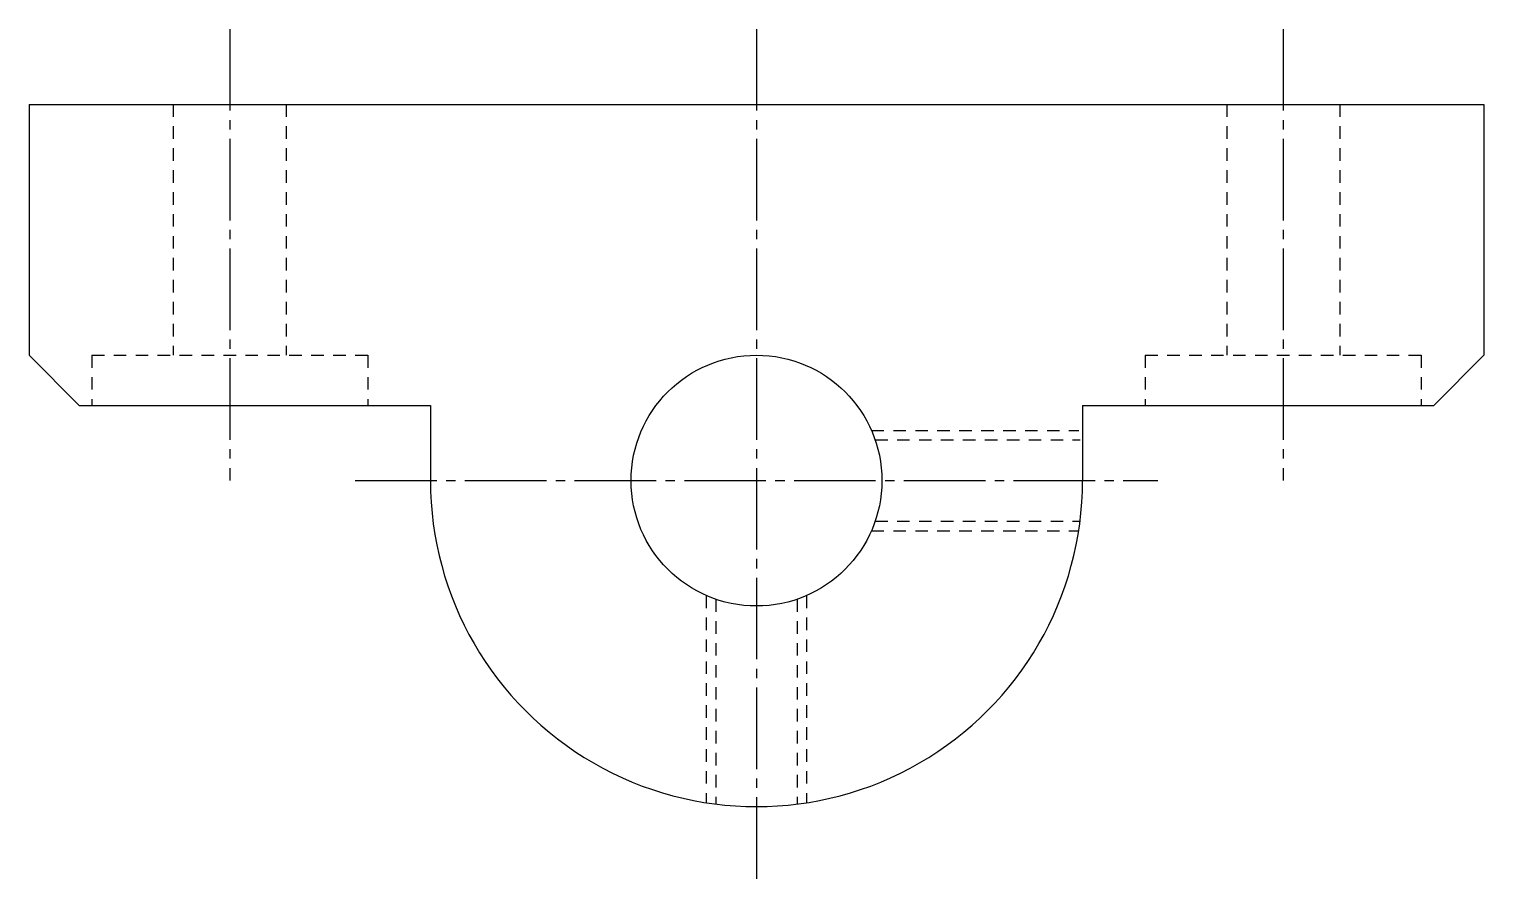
# Model space of a CAD drawing. Extents: x 21 to 325, y 20 to 324.
# Drawn here: x 266.9 to 324.9, y 289.6 to 323.6 of the extents above.
import ezdxf

# ---------------------------------------------------------------- set-up
doc = ezdxf.new("R2010")
doc.units = 0
doc.header["$LTSCALE"] = 0.25
doc.linetypes.add('CENTER', pattern=[17.5, 13, -1.5, 1.5, -1.5])
doc.linetypes.add('DASHED', pattern=[3.5, 2, -1.5])
doc.layers.get('0').update_dxf_attribs({"linetype": 'CONTINUOUS'})
doc.layers.add('CENTER', color=1, linetype='CENTER')

msp = doc.modelspace()

# ---------------------------------------------------------------- linework, layer by layer
for p, q in [((266.871, 320.635), (324.871, 320.635)), ((266.871, 320.635), (266.871, 310.635)), ((324.871, 320.635), (324.871, 310.635)), ((266.871, 310.635), (268.871, 308.635)), ((322.871, 308.635), (324.871, 310.635)), ((268.871, 308.635), (282.871, 308.635)), ((282.871, 308.635), (282.871, 305.635)), ((308.871, 308.635), (308.871, 305.635)), ((308.871, 308.635), (322.871, 308.635))]:
    msp.add_line(p, q)
at = {"color": 3, "linetype": 'DASHED'}
for p, q in [((272.621, 320.635), (272.621, 310.635)), ((277.121, 320.635), (277.121, 310.635)), ((314.621, 320.635), (314.621, 310.635)), ((319.121, 320.635), (319.121, 310.635)), ((269.371, 310.635), (280.371, 310.635)), ((269.371, 310.635), (269.371, 308.635)), ((280.371, 310.635), (280.371, 308.635)), ((311.371, 310.635), (322.371, 310.635)), ((311.371, 310.635), (311.371, 308.635)), ((322.371, 310.635), (322.371, 308.635)), ((300.454, 307.635), (308.716, 307.635)), ((300.601, 307.256), (308.77, 307.256)), ((300.601, 304.014), (308.77, 304.014)), ((300.454, 303.635), (308.716, 303.635)), ((293.871, 301.052), (293.871, 292.79)), ((297.871, 301.052), (297.871, 292.79)), ((294.25, 300.905), (294.25, 292.737)), ((297.492, 300.905), (297.492, 292.737))]:
    msp.add_line(p, q, dxfattribs=at)
msp.add_circle((295.871, 305.635), 5)
msp.add_arc((295.871, 305.635), 13, 179.99999, 0.00001)
at = {"layer": 'CENTER', "color": 1, "linetype": 'CENTER'}
for p, q in [((274.871, 323.635), (274.871, 305.635)), ((295.871, 323.635), (295.871, 289.635)), ((316.871, 323.635), (316.871, 305.635)), ((279.871, 305.635), (311.871, 305.635))]:
    msp.add_line(p, q, dxfattribs=at)

doc.saveas('drawing.dxf')
